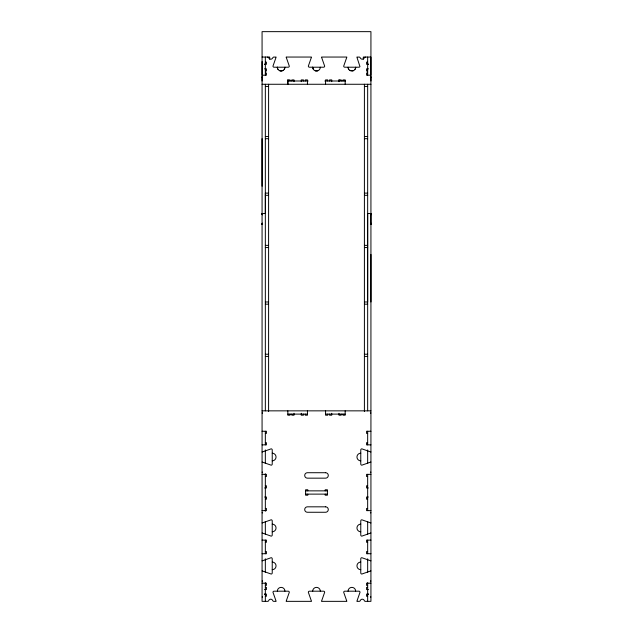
<?xml version="1.0" encoding="UTF-8"?>
<svg xmlns="http://www.w3.org/2000/svg" width="633" height="633" viewBox="0 0 633 633"><rect width="100%" height="100%" fill="white"/><g stroke="black" fill="none" stroke-linecap="round" stroke-linejoin="round"><path stroke-width="0.95" d="M370.93 254.45L370.93 601.35L365.368 601.35A1.092 1.092 0 0 1 364.339 600.622A2.176 2.176 0 0 0 360.24 600.622A1.092 1.092 0 0 1 359.212 601.35L356.917 601.35A1.092 1.092 0 0 1 356.957 601.041L360.027 592.282A1.092 1.092 0 0 0 358.935 591.19L344.787 591.19A1.092 1.092 0 0 0 343.695 592.282L346.765 601.041A1.092 1.092 0 0 1 346.805 601.35L321.556 601.35A1.092 1.092 0 0 1 321.596 601.041L324.666 592.282A1.092 1.092 0 0 0 323.574 591.19L309.426 591.19A1.092 1.092 0 0 0 308.334 592.282L311.404 601.041A1.092 1.092 0 0 1 311.444 601.35L286.195 601.35A1.092 1.092 0 0 1 286.235 601.041L289.305 592.282A1.092 1.092 0 0 0 288.213 591.19L274.065 591.19A1.092 1.092 0 0 0 272.973 592.282L276.043 601.041A1.092 1.092 0 0 1 276.083 601.35L273.788 601.35A1.092 1.092 0 0 1 272.76 600.622A2.176 2.176 0 0 0 268.661 600.622A1.092 1.092 0 0 1 267.632 601.35L262.07 601.35L262.07 138.698M262.07 81L262.07 76.284M262.07 61.583L262.07 75.192L266.422 75.192L266.422 73.017L265.338 73.017M265.338 84.268L265.338 213.535L262.07 213.535L262.481 213.637M370.93 301.988L370.93 213.535L367.662 213.535L367.662 301.988L364.402 301.988M370.93 81L370.93 76.284M284.304 69.329L284.945 67.209A3.814 3.814 0 0 1 281.131 71.023L279.96 70.833M370.519 214.571L370.93 213.535L370.519 213.637L370.93 214.801L370.384 214.801M370.384 224.422L370.93 224.399L370.519 224.319L370.93 223.386L370.519 223.386L370.93 224.422L370.93 31.65L262.07 31.65L262.07 186.229M370.519 223.386L370.93 223.156L370.384 223.156M283.378 70.295L281.139 71.023A3.814 3.814 0 0 1 277.325 67.209M317.679 70.833L315.321 70.833M353.04 70.833L349.622 70.295M365.368 57.049L364.339 57.777A2.176 2.176 0 0 1 360.232 57.777L359.528 57.097L356.917 57.049A1.108 1.108 0 0 0 356.957 57.366L359.948 66.52A1.092 1.092 0 0 1 358.935 67.209L344.787 67.209A1.092 1.092 0 0 1 343.695 66.125L346.765 57.366A1.084 1.084 0 0 0 346.805 57.049L321.556 57.049A1.084 1.084 0 0 0 321.596 57.366L324.666 66.125A1.092 1.092 0 0 1 323.574 67.209L309.426 67.209A1.092 1.092 0 0 1 308.334 66.125L311.404 57.366A1.084 1.084 0 0 0 311.444 57.049L286.195 57.049M262.481 224.399L262.07 224.422L262.616 224.422M262.07 57.049L269.69 57.049L269.69 59.225M265.338 62.129L266.422 62.129L266.422 64.305L264.523 64.305M367.662 62.129L366.578 62.129L366.578 64.305L368.477 64.305M264.523 64.17L265.338 64.17M367.662 64.17L368.477 64.17M264.523 68.847L266.422 68.847L266.422 71.023L265.338 71.023M368.477 68.847L366.578 68.847L366.578 71.023L367.662 71.023M367.662 73.017L366.578 73.017L366.578 75.192L370.93 75.192L370.93 57.049L363.31 57.049L363.31 59.225M262.07 77.368L262.616 77.368M370.384 77.368L370.93 77.368M287.833 79.908L287.833 84.268L287.833 79.908L290.009 79.908L290.009 81M338.995 81L338.995 79.908L341.171 79.908L341.171 81M287.572 81L308.16 81M324.84 81L345.428 81M262.07 84.268L370.93 84.268M265.338 86.444L268.598 86.444M364.402 86.444L367.662 86.444M265.338 136.522L268.598 136.522M364.402 136.522L367.662 136.522M265.338 138.698L268.598 138.698M364.402 138.698L367.662 138.698M268.598 193.128L265.338 193.128L265.338 410.849M364.402 193.128L367.662 193.128M265.338 195.304L268.598 195.304M364.402 195.304L367.662 195.304M262.07 213.764L262.481 213.764M370.519 213.764L370.93 213.764M262.07 213.922L262.481 213.922M370.519 213.922L370.93 213.922M262.07 214.112L262.481 214.112M370.519 214.112L370.93 214.112M262.07 214.334L262.481 214.334M370.519 214.334L370.93 214.334M262.07 214.571L262.616 214.801M262.616 223.156L262.07 223.386M262.07 223.623L262.481 223.623M370.519 223.623L370.93 223.623M262.07 223.845L262.481 223.845M370.519 223.845L370.93 223.845M262.07 224.035L262.481 224.035M370.519 224.035L370.93 224.035M262.07 224.201L262.481 224.201M370.519 224.201L370.93 224.201M262.07 224.319L262.481 224.319M370.519 224.319L370.93 224.319M265.338 245.375L268.598 245.375M364.402 245.375L367.662 245.375M265.338 247.558L268.598 247.558M364.402 247.558L367.662 247.558M265.338 301.988L268.598 301.988M265.338 304.164L268.598 304.164M364.402 304.164L367.662 304.164M265.338 354.235L268.598 354.235M364.402 354.235L367.662 354.235M265.338 356.419L268.598 356.419M364.402 356.419L367.662 356.419M262.07 410.849L370.93 410.849M262.07 413.025L262.616 413.025M370.384 413.025L370.93 413.025M287.833 414.109L307.432 414.109M325.568 414.109L345.167 414.109M262.07 431.255L266.422 431.255L266.422 433.431L265.338 433.431M370.93 431.255L366.578 431.255L366.578 433.431L367.662 433.431M265.338 442.689L266.422 442.689L266.422 444.864L262.07 444.864M367.662 442.689L366.578 442.689L366.578 444.864L370.93 444.864M262.07 472.171L262.616 472.171M370.384 472.171L370.93 472.171M262.07 474.346L266.422 474.346L266.422 476.522L265.338 476.522M370.93 474.346L366.578 474.346L366.578 476.522L367.662 476.522M265.338 485.78L266.422 485.78L266.422 487.956L264.681 487.956M367.662 485.78L366.578 485.78L366.578 487.956L368.319 487.956M305.612 490.86L327.388 490.86M305.612 494.12L327.388 494.12M264.681 497.024L266.422 497.024L266.422 499.2L265.338 499.2M368.319 497.024L366.578 497.024L366.578 499.2L367.662 499.2M265.338 508.457L266.422 508.457L266.422 510.633L262.07 510.633M367.662 508.457L366.578 508.457L366.578 510.633L370.93 510.633M262.07 512.809L262.616 512.809M370.384 512.809L370.93 512.809M262.07 540.115L266.422 540.115L266.422 542.291L265.338 542.291M370.93 540.115L366.578 540.115L366.578 542.291L367.662 542.291M265.338 551.549L266.422 551.549L266.422 553.725L262.07 553.725M367.662 551.549L366.578 551.549L366.578 553.725L370.93 553.725M262.07 581.031L262.616 581.031M370.384 581.031L370.93 581.031M262.07 583.207L266.422 583.207L266.422 585.383L265.338 585.383M370.93 583.207L366.578 583.207L366.578 585.383L367.662 585.383M265.338 587.377L266.422 587.377L266.422 589.56L264.523 589.56M367.662 587.377L366.578 587.377L366.578 589.56L368.477 589.56M264.523 594.094L266.422 594.094L266.422 596.27L265.338 596.27M368.477 594.094L366.578 594.094L366.578 596.27L367.662 596.27M264.523 594.229L265.338 594.229M367.662 594.229L368.477 594.229M262.07 596.998L262.616 596.998M370.384 596.998L370.93 596.998M262.07 213.535L262.481 213.558M267.632 57.049L268.661 57.777A2.176 2.176 0 0 0 272.768 57.777L273.472 57.097L276.083 57.049A1.084 1.084 0 0 1 276.043 57.366L272.973 66.125A1.092 1.092 0 0 0 274.065 67.209L288.213 67.209A1.092 1.092 0 0 0 289.305 66.125L286.219 57.287M370.519 213.558L370.93 213.637M348.696 69.329L348.055 67.209A3.806 3.806 0 0 0 351.869 71.023A3.806 3.806 0 0 0 355.667 67.209A3.798 3.798 0 0 1 355.026 69.329M313.335 69.329L312.686 67.209M367.662 57.049L367.662 75.351M367.662 84.268L367.662 410.849M367.662 431.255L367.662 444.864M367.662 449.921L367.662 463.356M367.662 474.346L367.662 510.633M367.662 521.624L367.662 534.102M367.662 540.115L367.662 553.725M367.662 558.797L367.662 572.335M367.662 582.661L367.662 601.35M364.402 84.268L364.402 411.497M345.167 84.268L345.167 79.908L342.991 79.908L342.991 81M345.167 410.849L345.167 415.201L342.991 415.201L342.991 414.109M341.171 414.109L341.171 415.201L338.995 415.201L338.995 413.294M338.995 79.908L338.995 81.649M331.739 81.649L331.739 79.908L329.564 79.908L329.564 81M331.739 413.294L331.739 415.201L329.564 415.201L329.564 414.109M327.752 81L327.752 79.908L325.568 79.908L325.568 84.268M327.752 414.109L327.752 415.201L325.568 415.201L325.568 410.849M325.212 490.86L325.212 489.768L327.388 489.768L327.388 495.212L325.212 495.212L325.212 494.12M307.788 490.86L307.788 489.768L305.612 489.768L305.612 495.212L307.788 495.212L307.788 494.12M307.432 84.268L307.424 79.908L305.248 79.908L305.248 81M307.432 410.849L307.432 415.201L305.248 415.201L305.248 414.109M303.436 81L303.436 79.908L301.261 79.908L301.261 81.649M303.436 414.109L303.436 415.201L301.261 415.201L301.261 413.294M294.005 81.649L294.005 79.908L291.829 79.908L291.829 81M294.005 413.294L294.005 415.201L291.829 415.201L291.829 414.109M290.009 414.109L290.009 415.201L287.833 415.201L287.833 410.849M268.598 84.268L268.598 411.497M265.338 57.049L265.338 75.351M265.338 431.255L265.338 444.864M265.338 449.921L265.338 463.356M265.338 473.8L265.338 511.179M265.338 521.624L265.338 534.102M265.338 540.115L265.338 553.725M265.338 558.797L265.338 572.335M265.338 582.661L265.338 601.35M370.93 522.913A1.092 1.092 0 0 1 370.621 522.874L361.854 519.804A1.092 1.092 0 0 0 360.77 520.896L360.77 535.043A1.092 1.092 0 0 0 361.854 536.135L370.621 533.065A1.092 1.092 0 0 1 370.93 533.026M370.93 560.822A1.092 1.092 0 0 1 370.621 560.775L361.854 557.705A1.092 1.092 0 0 0 360.77 558.797L360.77 572.944A1.092 1.092 0 0 0 361.854 574.036L370.621 570.966A1.092 1.092 0 0 1 370.93 570.926M262.07 570.926A1.092 1.092 0 0 1 262.379 570.966L271.146 574.036A1.092 1.092 0 0 0 272.23 572.944L272.23 558.797A1.092 1.092 0 0 0 271.146 557.705L262.379 560.775A1.092 1.092 0 0 1 262.07 560.822M262.07 533.026A1.092 1.092 0 0 1 262.379 533.065L271.146 536.135A1.092 1.092 0 0 0 272.23 535.043L272.23 520.896A1.092 1.092 0 0 0 271.146 519.804L262.379 522.874A1.092 1.092 0 0 1 262.07 522.913M370.93 462.066A1.092 1.092 0 0 0 370.621 462.114L361.854 465.176A1.092 1.092 0 0 1 360.77 464.084L360.77 449.936A1.092 1.092 0 0 1 361.854 448.844L370.621 451.915A1.092 1.092 0 0 0 370.93 451.962M262.07 451.962A1.092 1.092 0 0 0 262.379 451.915L271.146 448.844A1.092 1.092 0 0 1 272.23 449.936L272.23 464.084A1.092 1.092 0 0 1 271.146 465.176L262.379 462.114A1.092 1.092 0 0 0 262.07 462.066M320.306 67.209A3.798 3.798 0 0 1 316.508 71.015A3.798 3.798 0 0 1 312.71 67.209M277.974 69.329A3.798 3.798 0 0 1 277.333 67.209M272.23 453.204A3.814 3.814 0 0 1 276.043 457.01A3.814 3.814 0 0 1 272.23 460.824M360.77 460.824A3.814 3.814 0 0 1 356.957 457.01A3.814 3.814 0 0 1 360.77 453.204M272.23 524.156A3.814 3.814 0 0 1 276.043 527.969A3.814 3.814 0 0 1 272.23 531.775M272.23 562.064A3.814 3.814 0 0 1 276.043 565.87A3.814 3.814 0 0 1 272.23 569.684M360.77 569.684A3.814 3.814 0 0 1 356.957 565.87A3.814 3.814 0 0 1 360.77 562.064M360.77 531.775A3.814 3.814 0 0 1 356.957 527.969A3.814 3.814 0 0 1 360.77 524.156M348.055 591.19A3.814 3.814 0 0 1 351.861 587.377A3.814 3.814 0 0 1 355.675 591.19M312.686 591.19A3.814 3.814 0 0 1 316.5 587.377A3.814 3.814 0 0 1 320.314 591.19M277.325 591.19A3.814 3.814 0 0 1 281.139 587.377A3.814 3.814 0 0 1 284.945 591.19M325.568 472.716L307.432 472.716A2.722 2.722 0 0 0 304.71 475.438A2.722 2.722 0 0 0 307.432 478.16L325.568 478.16A2.722 2.722 0 0 0 328.29 475.438A2.722 2.722 0 0 0 325.568 472.716M325.568 506.827L307.432 506.827A2.722 2.722 0 0 0 304.71 509.541A2.722 2.722 0 0 0 307.432 512.263L325.568 512.263A2.722 2.722 0 0 0 328.29 509.541A2.722 2.722 0 0 0 325.568 506.827"/></g></svg>
